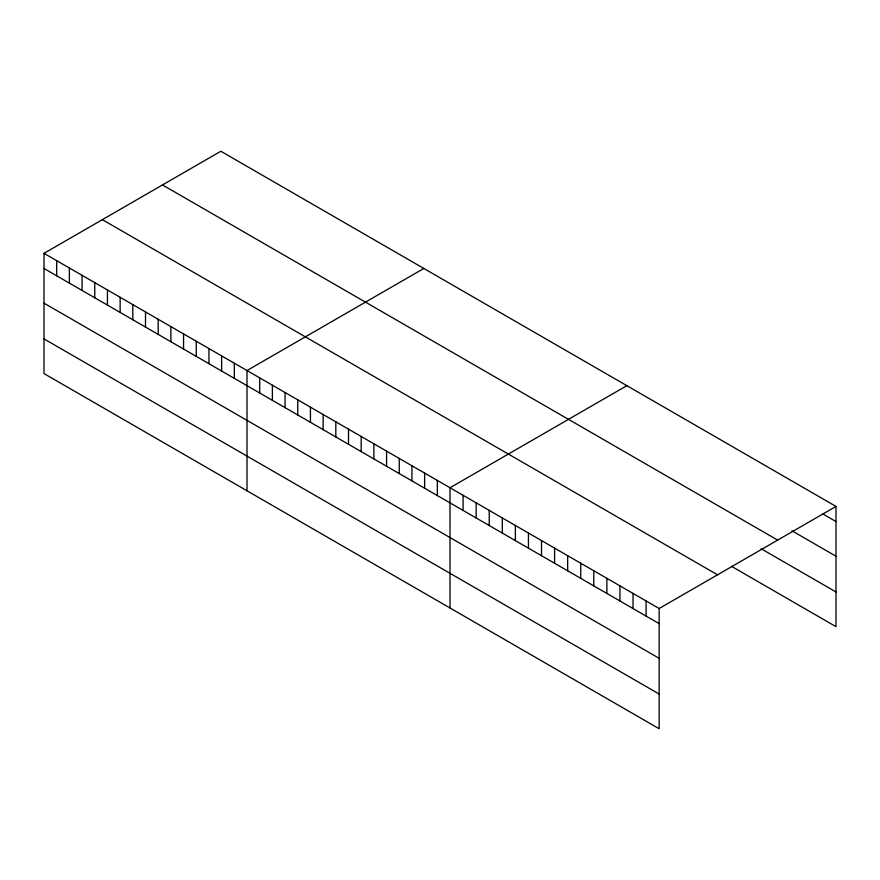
<?xml version="1.0" encoding="UTF-8"?>
<svg xmlns="http://www.w3.org/2000/svg" width="880" height="880" viewBox="0 0 880 880"><rect width="100%" height="100%" fill="white"/><g stroke="black" fill="none" stroke-linecap="round" stroke-linejoin="round"><path stroke-width="1.32" d="M44 253.341L659.164 608.509L659.164 728.75L44 373.582L44 253.341L220.836 151.25L836 506.418L836 626.659L731.423 566.28M423.841 268.455L247.005 370.546L247.005 490.787M626.846 385.66L450.01 487.751L450.01 607.992M659.164 608.509L836 506.418M822.932 513.986L836 521.543M792.033 530.838L836 556.226M162.481 184.943L777.645 540.1M761.134 548.746L836 591.965M102.355 219.648L717.519 574.816M44 268.466L659.164 623.634M44 303.16L659.164 658.317M44 338.899L659.164 694.056M646.096 600.963L646.096 616.088M633.028 593.417L633.028 608.542M619.949 585.86L619.949 600.985M606.881 578.314L606.881 593.439M593.802 570.768L593.802 585.893M580.734 563.222L580.734 578.347M567.666 555.676L567.666 570.801M554.587 548.13L554.587 563.255M541.519 540.584L541.519 555.709M528.44 533.038L528.44 548.163M515.372 525.492L515.372 540.617M502.304 517.935L502.304 533.06M489.225 510.389L489.225 525.514M476.157 502.843L476.157 517.968M463.078 495.297L463.078 510.422M437.327 480.425L437.327 495.55M424.633 473.099L424.633 488.224M411.95 465.773L411.95 480.898M399.256 458.447L399.256 473.572M386.573 451.121L386.573 466.246M373.879 443.795L373.879 458.92M361.196 436.469L361.196 451.594M348.513 429.143L348.513 444.268M335.819 421.828L335.819 436.953M323.136 414.502L323.136 429.627M310.442 407.176L310.442 422.301M297.759 399.85L297.759 414.975M285.065 392.524L285.065 407.649M272.382 385.198L272.382 400.323M259.688 377.872L259.688 392.997M234.322 363.22L234.322 378.345M221.628 355.894L221.628 371.019M208.945 348.568L208.945 363.693M196.251 341.242L196.251 356.367M183.568 333.916L183.568 349.041M170.874 326.59L170.874 341.715M158.191 319.264L158.191 334.4M145.508 311.949L145.508 327.074M132.814 304.623L132.814 319.748M120.131 297.297L120.131 312.422M107.437 289.971L107.437 305.096M94.754 282.645L94.754 297.77M82.06 275.319L82.06 290.444M69.377 267.993L69.377 283.118M56.683 260.667L56.683 275.792"/></g></svg>
